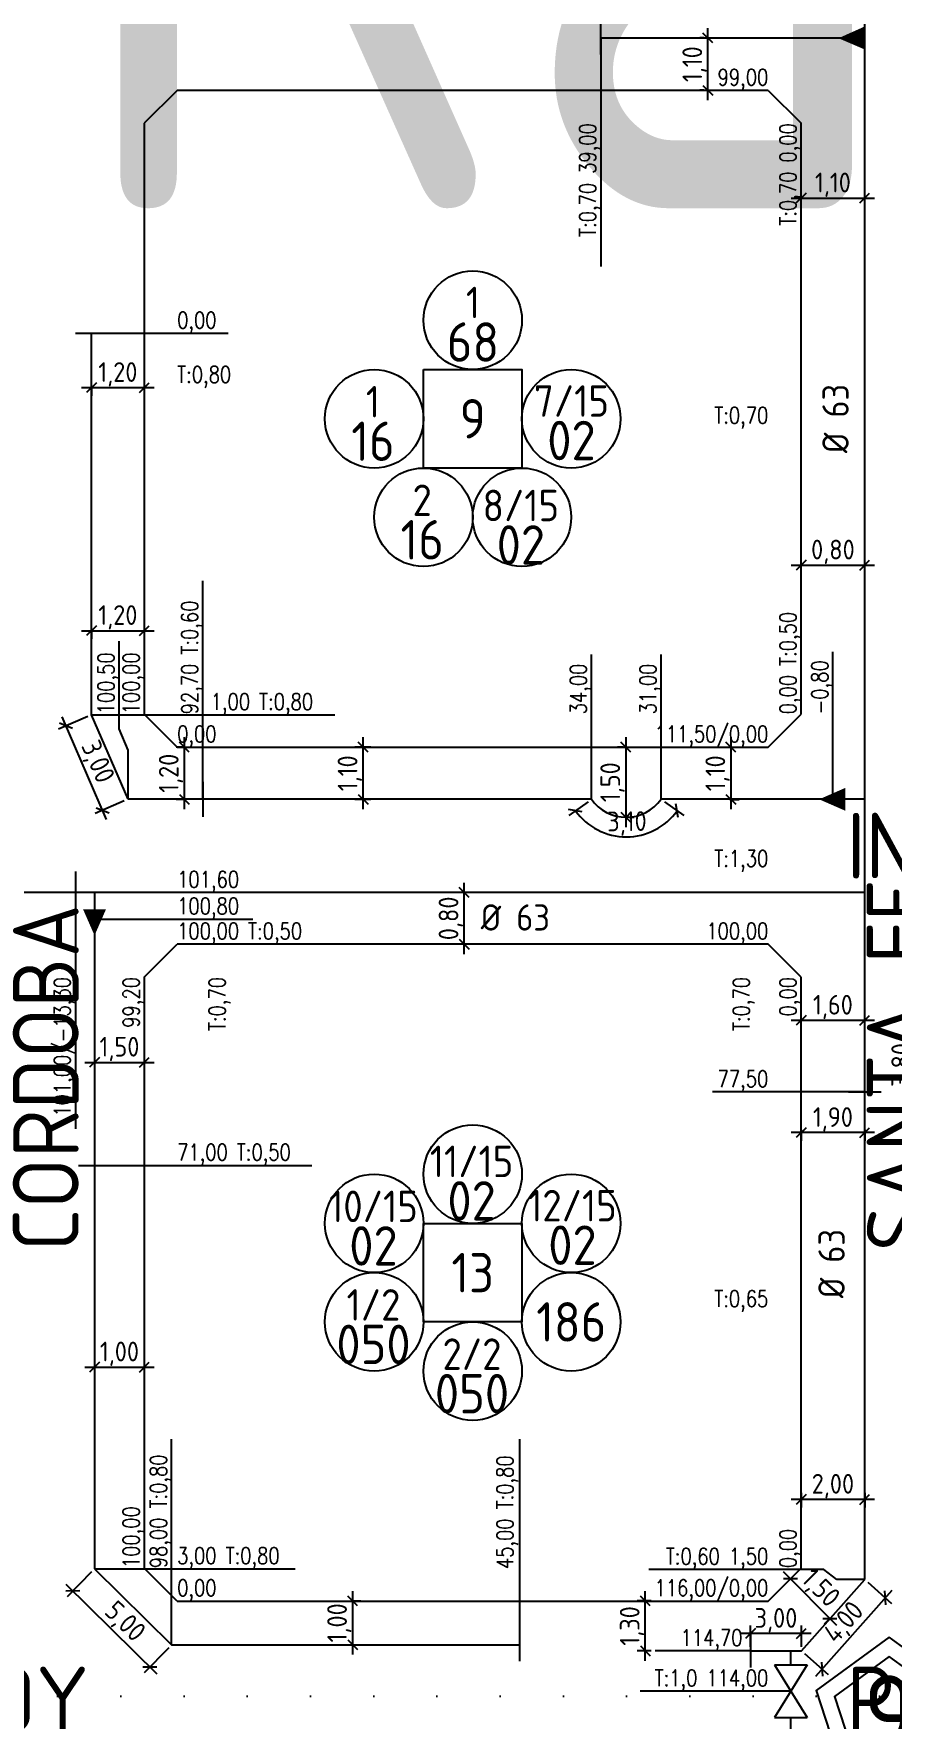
# Model space of a CAD drawing. Extents: x -48 to 13651, y -112 to 3468.
# Drawn here: x 1495.4 to 1626.1, y 2001.1 to 2257.8 of the extents above; entities that cross this region are included whole.
import ezdxf
from ezdxf.enums import TextEntityAlignment as Align

# ---------------------------------------------------------------- set-up
doc = ezdxf.new("R2010")
doc.units = 0
doc.header["$LTSCALE"] = 6
doc.header["$MEASUREMENT"] = 0
doc.linetypes.add('DOT2', pattern=[3.175, 0, -3.175])
doc.layers.get('0').update_dxf_attribs({"linetype": 'CONTINUOUS'})
doc.layers.get('DEFPOINTS').update_dxf_attribs({"linetype": 'CONTINUOUS'})
for name, color, linetype in [('63', 171, 'CONTINUOUS'), ('A50', 40, 'CONTINUOUS'), ('AMPLIACIONES', 2, 'CONTINUOUS'), ('CAS', 7, 'CONTINUOUS'), ('Caño 110mm', 170, 'CONTINUOUS'), ('COTA', 2, 'CONTINUOUS'), ('MANZANAS', 7, 'CONTINUOUS'), ('NUMERO-CROQUIS', 13, 'CONTINUOUS'), ('NUMERO-MANZANA', 4, 'CONTINUOUS'), ('PROGRESIVA', 60, 'CONTINUOUS'), ('RADIO', 4, 'DOT2'), ('REDUCCIONES', 13, 'CONTINUOUS'), ('TXTDIAMETRO', 7, 'CONTINUOUS'), ('VALVULAS', 20, 'CONTINUOUS')]:
    doc.layers.add(name, color=color, linetype=linetype)
doc.layers.add('ATENCION', color=7, linetype='CONTINUOUS', plot=False)
doc.styles.add('ABADIMTCONDE', font='isocp.shx')
doc.styles.add('GEOSLAB703LTBT', font='isocp.shx', dxfattribs={"width": 0.9, "height": 8})
doc.styles.add('ROMANS', font='romans.shx', dxfattribs={"width": 0.8, "height": 2.5})
doc.dimstyles.new('COTA02', dxfattribs={"dimtxt": 3, "dimasz": 1.5, "dimexe": 1.25, "dimexo": 0.625, "dimgap": 0.3, "dimtad": 1, "dimtoh": 1, "dimdsep": 46, "dimlunit": 6, "dimtxsty": 'ABADIMTCONDE', "dimblk1": 'OBLIQUE', "dimblk2": 'OBLIQUE', "dimsah": 1, "dimcen": 2.5, "dimdle": 1.5, "dimclrd": 60, "dimclre": 60, "dimclrt": 256, "dimadec": 0, "dimazin": 0, "dimtfac": 1, "dimtix": 1, "dimtofl": 0, "dimtmove": 0, "dimatfit": 0, "dimldrblk": 'OBLIQUE', "dimfxl": 1, "dimtolj": 1, "dimtzin": 0, "dimarcsym": 0})

# ---------------------------------------------------------------- blocks, each defined once
blk = doc.blocks.new('D63')
at = {"layer": 'TXTDIAMETRO', "color": 7, "ltscale": 0.1, "style": 'ABADIMTCONDE'}
blk.add_text('Ø 63', height=4, dxfattribs=at).set_placement((0, 0), align=Align.MIDDLE)
blk = doc.blocks.new('CUPLARED')
at = {"layer": 'REDUCCIONES'}
blk.add_lwpolyline([(4, 0, 0, 3.5, 0), (0, 0, 3.5, 3.5, 0)], format="xyseb", dxfattribs=at)
blk = doc.blocks.new('_OBLIQUE')
at = {"color": 0, "linetype": 'ByBlock'}
blk.add_line((-0.5, -0.5), (0.5, 0.5), dxfattribs=at)
blk = doc.blocks.new('*D785')
at = {"layer": 'COTA', "color": 60, "lineweight": -2, "transparency": 16777216}
for p, q in [((1623.41, 2090.46), (1610.73, 2090.46)), ((1612.23, 2090.9), (1612.23, 2089.21)), ((1621.91, 2090.9), (1621.91, 2089.21))]:
    blk.add_line(p, q, dxfattribs=at)
at = {"layer": 'DEFPOINTS', "color": 0, "transparency": 16777216}
for p in [(1612.23, 2091.53), (1612.23, 2090.46), (1621.91, 2091.53)]:
    blk.add_point(p, dxfattribs=at)
at = {"layer": 'COTA', "color": 60, "lineweight": -2, "transparency": 16777216, "xscale": 1.5, "yscale": 1.5, "zscale": 1.5, "rotation": 180}
blk.add_blockref('_OBLIQUE', (1612.23, 2090.46), dxfattribs=at)
at = {"layer": 'COTA', "color": 60, "lineweight": -2, "transparency": 16777216, "xscale": 1.5, "yscale": 1.5, "zscale": 1.5}
blk.add_blockref('_OBLIQUE', (1621.91, 2090.46), dxfattribs=at)
at = {"layer": 'COTA', "transparency": 16777216, "insert": (1617.07, 2092.48), "char_height": 3, "attachment_point": 5, "style": 'ABADIMTCONDE'}
blk.add_mtext('\\A1;1,90', dxfattribs=at)
blk = doc.blocks.new('*D786')
at = {"layer": 'COTA', "color": 60, "lineweight": -2, "transparency": 16777216}
for p, q in [((1612.23, 2035.6), (1612.23, 2033.36)), ((1621.91, 2035.6), (1621.91, 2033.36)), ((1623.41, 2034.61), (1610.73, 2034.61))]:
    blk.add_line(p, q, dxfattribs=at)
at = {"layer": 'DEFPOINTS', "color": 0, "transparency": 16777216}
for p in [(1612.23, 2036.23), (1621.91, 2036.23), (1612.23, 2034.61)]:
    blk.add_point(p, dxfattribs=at)
at = {"layer": 'COTA', "color": 60, "lineweight": -2, "transparency": 16777216, "xscale": 1.5, "yscale": 1.5, "zscale": 1.5, "rotation": 180}
blk.add_blockref('_OBLIQUE', (1612.23, 2034.61), dxfattribs=at)
at = {"layer": 'COTA', "color": 60, "lineweight": -2, "transparency": 16777216, "xscale": 1.5, "yscale": 1.5, "zscale": 1.5}
blk.add_blockref('_OBLIQUE', (1621.91, 2034.61), dxfattribs=at)
at = {"layer": 'COTA', "transparency": 16777216, "insert": (1617.07, 2036.64), "char_height": 3, "attachment_point": 5, "style": 'ABADIMTCONDE'}
blk.add_mtext('\\A1;2,00', dxfattribs=at)
blk = doc.blocks.new('*D1056')
at = {"layer": 'COTA', "color": 60, "lineweight": -2, "transparency": 16777216}
for p, q in [((1626.04, 2020.74), (1614.41, 2007.65)), ((1622.38, 2021.99), (1625.97, 2018.79)), ((1612.74, 2011.14), (1616.34, 2007.94))]:
    blk.add_line(p, q, dxfattribs=at)
at = {"layer": 'DEFPOINTS', "color": 0, "transparency": 16777216}
for p in [(1621.91, 2022.4), (1612.27, 2011.55), (1615.4, 2008.77)]:
    blk.add_point(p, dxfattribs=at)
at = {"layer": 'COTA', "color": 60, "lineweight": -2, "transparency": 16777216, "xscale": 1.5, "yscale": 1.5, "zscale": 1.5}
for p, rotation in [((1625.04, 2019.62), 48.38116789119959), ((1615.4, 2008.77), 228.3811678911996)]:
    blk.add_blockref('_OBLIQUE', p, dxfattribs=dict(at, rotation=rotation))
at = {"layer": 'COTA', "transparency": 16777216, "insert": (1618.89, 2015.75), "char_height": 3, "attachment_point": 5, "rotation": 48.3812, "style": 'ABADIMTCONDE'}
blk.add_mtext('\\A1;4,00', dxfattribs=at)
blk = doc.blocks.new('*D1084')
at = {"layer": 'COTA', "color": 60, "lineweight": -2, "transparency": 16777216}
for p, q in [((1617.68, 2015.44), (1609.54, 2023.58)), ((1610.64, 2022.55), (1609.72, 2021.63)), ((1616.65, 2016.54), (1615.73, 2015.62))]:
    blk.add_line(p, q, dxfattribs=at)
at = {"layer": 'DEFPOINTS', "color": 0, "transparency": 16777216}
for p in [(1610.6, 2022.52), (1611.08, 2022.99), (1617.09, 2016.98)]:
    blk.add_point(p, dxfattribs=at)
at = {"layer": 'COTA', "color": 60, "lineweight": -2, "transparency": 16777216, "xscale": 1.5, "yscale": 1.5, "zscale": 1.5}
for p, rotation in [((1610.6, 2022.52), 135), ((1616.62, 2016.5), 315)]:
    blk.add_blockref('_OBLIQUE', p, dxfattribs=dict(at, rotation=rotation))
at = {"layer": 'COTA', "transparency": 16777216, "insert": (1615.04, 2020.94), "char_height": 3, "attachment_point": 5, "rotation": 315, "style": 'ABADIMTCONDE'}
blk.add_mtext('\\A1;1,50', dxfattribs=at)
blk = doc.blocks.new('*D1174')
at = {"layer": 'COTA', "color": 60, "lineweight": -2, "transparency": 16777216}
for p, q in [((1604.53, 2012.18), (1604.53, 2015.44)), ((1612.27, 2012.18), (1612.27, 2015.44)), ((1613.77, 2014.19), (1603.03, 2014.19))]:
    blk.add_line(p, q, dxfattribs=at)
at = {"layer": 'DEFPOINTS', "color": 0, "transparency": 16777216}
for p in [(1604.53, 2014.19), (1604.53, 2011.55), (1612.27, 2011.55)]:
    blk.add_point(p, dxfattribs=at)
at = {"layer": 'COTA', "color": 60, "lineweight": -2, "transparency": 16777216, "xscale": 1.5, "yscale": 1.5, "zscale": 1.5, "rotation": 180}
blk.add_blockref('_OBLIQUE', (1604.53, 2014.19), dxfattribs=at)
at = {"layer": 'COTA', "color": 60, "lineweight": -2, "transparency": 16777216, "xscale": 1.5, "yscale": 1.5, "zscale": 1.5}
blk.add_blockref('_OBLIQUE', (1612.27, 2014.19), dxfattribs=at)
at = {"layer": 'COTA', "transparency": 16777216, "insert": (1608.4, 2016.22), "char_height": 3, "attachment_point": 5, "style": 'ABADIMTCONDE'}
blk.add_mtext('\\A1;3,00', dxfattribs=at)
blk = doc.blocks.new('*D1175')
at = {"layer": 'COTA', "color": 60, "lineweight": -2, "transparency": 16777216}
for p, q in [((1588.51, 2010.05), (1588.51, 2020.65)), ((1589.4, 2019.15), (1587.26, 2019.15)), ((1589.4, 2011.55), (1587.26, 2011.55))]:
    blk.add_line(p, q, dxfattribs=at)
at = {"layer": 'DEFPOINTS', "color": 0, "transparency": 16777216}
for p in [(1588.51, 2019.15), (1590.02, 2019.15), (1590.02, 2011.55)]:
    blk.add_point(p, dxfattribs=at)
at = {"layer": 'COTA', "color": 60, "lineweight": -2, "transparency": 16777216, "xscale": 1.5, "yscale": 1.5, "zscale": 1.5}
for p, rotation in [((1588.51, 2019.15), 90), ((1588.51, 2011.55), 270)]:
    blk.add_blockref('_OBLIQUE', p, dxfattribs=dict(at, rotation=rotation))
at = {"layer": 'COTA', "transparency": 16777216, "insert": (1586.48, 2015.35), "char_height": 3, "attachment_point": 5, "rotation": 90, "style": 'ABADIMTCONDE'}
blk.add_mtext('\\A1;1,30', dxfattribs=at)
blk = doc.blocks.new('*D1198')
at = {"layer": 'COTA', "color": 60, "lineweight": -2, "transparency": 16777216}
for p, q in [((1610.73, 2176.85), (1623.41, 2176.85)), ((1612.23, 2175.48), (1612.23, 2178.1)), ((1621.91, 2175.48), (1621.91, 2178.1))]:
    blk.add_line(p, q, dxfattribs=at)
at = {"layer": 'DEFPOINTS', "color": 0, "transparency": 16777216}
for p in [(1621.91, 2176.85), (1612.23, 2174.86), (1621.91, 2174.86)]:
    blk.add_point(p, dxfattribs=at)
at = {"layer": 'COTA', "color": 60, "lineweight": -2, "transparency": 16777216, "xscale": 1.5, "yscale": 1.5, "zscale": 1.5, "rotation": 180}
blk.add_blockref('_OBLIQUE', (1612.23, 2176.85), dxfattribs=at)
at = {"layer": 'COTA', "color": 60, "lineweight": -2, "transparency": 16777216, "xscale": 1.5, "yscale": 1.5, "zscale": 1.5}
blk.add_blockref('_OBLIQUE', (1621.91, 2176.85), dxfattribs=at)
at = {"layer": 'COTA', "transparency": 16777216, "insert": (1617.07, 2178.88), "char_height": 3, "attachment_point": 5, "style": 'ABADIMTCONDE'}
blk.add_mtext('\\A1;0,80', dxfattribs=at)
blk = doc.blocks.new('*D1199')
at = {"layer": 'COTA', "color": 60, "lineweight": -2, "transparency": 16777216}
for p, q in [((1610.73, 2232.75), (1623.41, 2232.75)), ((1612.23, 2230.65), (1612.23, 2234)), ((1621.91, 2230.65), (1621.91, 2234))]:
    blk.add_line(p, q, dxfattribs=at)
at = {"layer": 'DEFPOINTS', "color": 0, "transparency": 16777216}
for p in [(1621.91, 2232.75), (1612.23, 2230.02), (1621.91, 2230.02)]:
    blk.add_point(p, dxfattribs=at)
at = {"layer": 'COTA', "color": 60, "lineweight": -2, "transparency": 16777216, "xscale": 1.5, "yscale": 1.5, "zscale": 1.5, "rotation": 180}
blk.add_blockref('_OBLIQUE', (1612.23, 2232.75), dxfattribs=at)
at = {"layer": 'COTA', "color": 60, "lineweight": -2, "transparency": 16777216, "xscale": 1.5, "yscale": 1.5, "zscale": 1.5}
blk.add_blockref('_OBLIQUE', (1621.91, 2232.75), dxfattribs=at)
at = {"layer": 'COTA', "transparency": 16777216, "insert": (1617.07, 2234.77), "char_height": 3, "attachment_point": 5, "style": 'ABADIMTCONDE'}
blk.add_mtext('\\A1;1,10', dxfattribs=at)
blk = doc.blocks.new('*D1200')
at = {"layer": 'COTA', "color": 60, "lineweight": -2, "transparency": 16777216}
for p, q in [((1579.79, 2140.84), (1576.85, 2138.74)), ((1591.43, 2140.84), (1594.37, 2138.74))]:
    blk.add_line(p, q, dxfattribs=at)
blk.add_arc((1585.61, 2145), 9.52, 215.5787, 324.4213, dxfattribs=at)
at = {"layer": 'DEFPOINTS', "color": 0, "transparency": 16777216}
for p in [(1585.61, 2145), (1580.3, 2141.2), (1590.92, 2141.2), (1582.65, 2135.96)]:
    blk.add_point(p, dxfattribs=at)
at = {"layer": 'COTA', "color": 60, "lineweight": -2, "transparency": 16777216, "xscale": 1.5, "yscale": 1.5, "zscale": 1.5}
for p, rotation in [((1577.87, 2139.47), 125.5787333846474), ((1593.35, 2139.47), 54.42126661535364)]:
    blk.add_blockref('_OBLIQUE', p, dxfattribs=dict(at, rotation=rotation))
at = {"layer": 'COTA', "transparency": 16777216, "insert": (1585.72, 2137.51), "char_height": 3, "attachment_point": 5, "rotation": 0.8033, "style": 'ABADIMTCONDE'}
blk.add_mtext('\\A1;3,10', dxfattribs=at)
blk = doc.blocks.new('*D1201')
at = {"layer": 'COTA', "color": 60, "lineweight": -2, "transparency": 16777216}
for p, q in [((1585.54, 2150.65), (1585.54, 2136.98)), ((1585.12, 2149.15), (1584.29, 2149.15)), ((1586.03, 2138.48), (1586.79, 2138.48))]:
    blk.add_line(p, q, dxfattribs=at)
at = {"layer": 'DEFPOINTS', "color": 0, "transparency": 16777216}
for p in [(1585.74, 2149.15), (1585.4, 2138.48), (1585.54, 2138.48)]:
    blk.add_point(p, dxfattribs=at)
at = {"layer": 'COTA', "color": 60, "lineweight": -2, "transparency": 16777216, "xscale": 1.5, "yscale": 1.5, "zscale": 1.5}
for p, rotation in [((1585.54, 2149.15), 90), ((1585.54, 2138.48), 270)]:
    blk.add_blockref('_OBLIQUE', p, dxfattribs=dict(at, rotation=rotation))
at = {"layer": 'COTA', "transparency": 16777216, "insert": (1583.52, 2143.81), "char_height": 3, "attachment_point": 5, "rotation": 90, "style": 'ABADIMTCONDE'}
blk.add_mtext('\\A1;1,50', dxfattribs=at)
blk = doc.blocks.new('*D1202')
at = {"layer": 'COTA', "color": 60, "lineweight": -2, "transparency": 16777216}
for p, q in [((1545.55, 2139.7), (1545.55, 2150.65)), ((1546.73, 2149.15), (1544.3, 2149.15)), ((1546.73, 2141.2), (1544.3, 2141.2))]:
    blk.add_line(p, q, dxfattribs=at)
at = {"layer": 'DEFPOINTS', "color": 0, "transparency": 16777216}
for p in [(1545.55, 2149.15), (1547.35, 2149.15), (1547.35, 2141.2)]:
    blk.add_point(p, dxfattribs=at)
at = {"layer": 'COTA', "color": 60, "lineweight": -2, "transparency": 16777216, "xscale": 1.5, "yscale": 1.5, "zscale": 1.5}
for p, rotation in [((1545.55, 2149.15), 90), ((1545.55, 2141.2), 270)]:
    blk.add_blockref('_OBLIQUE', p, dxfattribs=dict(at, rotation=rotation))
at = {"layer": 'COTA', "transparency": 16777216, "insert": (1543.53, 2145.17), "char_height": 3, "attachment_point": 5, "rotation": 90, "style": 'ABADIMTCONDE'}
blk.add_mtext('\\A1;1,10', dxfattribs=at)
blk = doc.blocks.new('*D1203')
at = {"layer": 'COTA', "color": 60, "lineweight": -2, "transparency": 16777216}
for p, q in [((1601.54, 2150.65), (1601.54, 2139.7)), ((1601.37, 2149.15), (1602.79, 2149.15)), ((1601.37, 2141.2), (1602.79, 2141.2))]:
    blk.add_line(p, q, dxfattribs=at)
at = {"layer": 'DEFPOINTS', "color": 0, "transparency": 16777216}
for p in [(1600.74, 2149.15), (1600.74, 2141.2), (1601.54, 2141.2)]:
    blk.add_point(p, dxfattribs=at)
at = {"layer": 'COTA', "color": 60, "lineweight": -2, "transparency": 16777216, "xscale": 1.5, "yscale": 1.5, "zscale": 1.5}
for p, rotation in [((1601.54, 2149.15), 90), ((1601.54, 2141.2), 270)]:
    blk.add_blockref('_OBLIQUE', p, dxfattribs=dict(at, rotation=rotation))
at = {"layer": 'COTA', "transparency": 16777216, "insert": (1599.52, 2145.17), "char_height": 3, "attachment_point": 5, "rotation": 90, "style": 'ABADIMTCONDE'}
blk.add_mtext('\\A1;1,10', dxfattribs=at)
blk = doc.blocks.new('*D1205')
at = {"layer": 'COTA', "color": 60, "lineweight": -2, "transparency": 16777216}
for p, q in [((1503.16, 2101.16), (1513.73, 2101.16)), ((1504.66, 2101.14), (1504.66, 2099.91)), ((1512.23, 2101.14), (1512.23, 2099.91))]:
    blk.add_line(p, q, dxfattribs=at)
at = {"layer": 'DEFPOINTS', "color": 0, "transparency": 16777216}
for p in [(1504.66, 2101.76), (1512.23, 2101.76), (1512.23, 2101.16)]:
    blk.add_point(p, dxfattribs=at)
at = {"layer": 'COTA', "color": 60, "lineweight": -2, "transparency": 16777216, "xscale": 1.5, "yscale": 1.5, "zscale": 1.5, "rotation": 180}
blk.add_blockref('_OBLIQUE', (1504.66, 2101.16), dxfattribs=at)
at = {"layer": 'COTA', "color": 60, "lineweight": -2, "transparency": 16777216, "xscale": 1.5, "yscale": 1.5, "zscale": 1.5}
blk.add_blockref('_OBLIQUE', (1512.23, 2101.16), dxfattribs=at)
at = {"layer": 'COTA', "transparency": 16777216, "insert": (1508.45, 2103.19), "char_height": 3, "attachment_point": 5, "style": 'ABADIMTCONDE'}
blk.add_mtext('\\A1;1,50', dxfattribs=at)
blk = doc.blocks.new('*D1206')
at = {"layer": 'COTA', "color": 60, "lineweight": -2, "transparency": 16777216}
for p, q in [((1560.93, 2117.65), (1560.93, 2128.51)), ((1562.9, 2127.01), (1559.68, 2127.01)), ((1562.9, 2119.15), (1559.68, 2119.15))]:
    blk.add_line(p, q, dxfattribs=at)
at = {"layer": 'DEFPOINTS', "color": 0, "transparency": 16777216}
for p in [(1560.93, 2127.01), (1563.53, 2127.01), (1563.53, 2119.15)]:
    blk.add_point(p, dxfattribs=at)
at = {"layer": 'COTA', "color": 60, "lineweight": -2, "transparency": 16777216, "xscale": 1.5, "yscale": 1.5, "zscale": 1.5}
for p, rotation in [((1560.93, 2127.01), 90), ((1560.93, 2119.15), 270)]:
    blk.add_blockref('_OBLIQUE', p, dxfattribs=dict(at, rotation=rotation))
at = {"layer": 'COTA', "transparency": 16777216, "insert": (1558.9, 2123.08), "char_height": 3, "attachment_point": 5, "rotation": 90, "style": 'ABADIMTCONDE'}
blk.add_mtext('\\A1;0,80', dxfattribs=at)
blk = doc.blocks.new('*D1207')
at = {"layer": 'COTA', "color": 60, "lineweight": -2, "transparency": 16777216}
for p, q in [((1610.73, 2107.56), (1623.41, 2107.56)), ((1612.23, 2107.58), (1612.23, 2108.81)), ((1621.91, 2107.58), (1621.91, 2108.81))]:
    blk.add_line(p, q, dxfattribs=at)
at = {"layer": 'DEFPOINTS', "color": 0, "transparency": 16777216}
for p in [(1621.91, 2107.56), (1612.23, 2106.96), (1621.91, 2106.96)]:
    blk.add_point(p, dxfattribs=at)
at = {"layer": 'COTA', "color": 60, "lineweight": -2, "transparency": 16777216, "xscale": 1.5, "yscale": 1.5, "zscale": 1.5, "rotation": 180}
blk.add_blockref('_OBLIQUE', (1612.23, 2107.56), dxfattribs=at)
at = {"layer": 'COTA', "color": 60, "lineweight": -2, "transparency": 16777216, "xscale": 1.5, "yscale": 1.5, "zscale": 1.5}
blk.add_blockref('_OBLIQUE', (1621.91, 2107.56), dxfattribs=at)
at = {"layer": 'COTA', "transparency": 16777216, "insert": (1617.07, 2109.58), "char_height": 3, "attachment_point": 5, "style": 'ABADIMTCONDE'}
blk.add_mtext('\\A1;1,60', dxfattribs=at)
blk = doc.blocks.new('*D1208')
at = {"layer": 'COTA', "color": 60, "lineweight": -2, "transparency": 16777216}
for p, q in [((1633.45, 2104.9), (1631.88, 2107.11)), ((1633.45, 2096.59), (1631.88, 2094.38))]:
    blk.add_line(p, q, dxfattribs=at)
blk.add_arc((1636.42, 2100.75), 6.57, 125.4966, 234.5034, dxfattribs=at)
at = {"layer": 'DEFPOINTS', "color": 0, "transparency": 16777216}
for p in [(1633.82, 2104.39), (1636.42, 2100.75), (1630.18, 2098.7), (1633.82, 2097.1)]:
    blk.add_point(p, dxfattribs=at)
at = {"layer": 'COTA', "color": 60, "lineweight": -2, "transparency": 16777216, "xscale": 1.5, "yscale": 1.5, "zscale": 1.5}
for p, rotation in [((1632.6, 2106.09), 35.49659720488074), ((1632.6, 2095.4), 324.5034027951127)]:
    blk.add_blockref('_OBLIQUE', p, dxfattribs=dict(at, rotation=rotation))
at = {"layer": 'COTA', "transparency": 16777216, "insert": (1627.82, 2100.75), "char_height": 3, "attachment_point": 5, "rotation": 89.9892, "style": 'ABADIMTCONDE'}
blk.add_mtext('\\A1;3,80', dxfattribs=at)
blk = doc.blocks.new('*D1358')
at = {"layer": 'DEFPOINTS', "color": 0, "transparency": 16777216}
for p in [(1504.19, 2204.64), (1512.23, 2204.64), (1512.23, 2203.88)]:
    blk.add_point(p, dxfattribs=at)
at = {"layer": 'PROGRESIVA', "color": 60, "lineweight": -2, "transparency": 16777216}
for p, q in [((1502.69, 2203.88), (1513.73, 2203.88)), ((1504.19, 2204.02), (1504.19, 2202.63)), ((1512.23, 2204.02), (1512.23, 2202.63))]:
    blk.add_line(p, q, dxfattribs=at)
at = {"layer": 'PROGRESIVA', "color": 60, "lineweight": -2, "transparency": 16777216, "xscale": 1.5, "yscale": 1.5, "zscale": 1.5, "rotation": 180}
blk.add_blockref('_OBLIQUE', (1504.19, 2203.88), dxfattribs=at)
at = {"layer": 'PROGRESIVA', "color": 60, "lineweight": -2, "transparency": 16777216, "xscale": 1.5, "yscale": 1.5, "zscale": 1.5}
blk.add_blockref('_OBLIQUE', (1512.23, 2203.88), dxfattribs=at)
at = {"layer": 'PROGRESIVA', "transparency": 16777216, "insert": (1508.21, 2205.91), "char_height": 3, "attachment_point": 5, "style": 'ABADIMTCONDE'}
blk.add_mtext('\\A1;1,20', dxfattribs=at)
blk = doc.blocks.new('*D1359')
at = {"layer": 'DEFPOINTS', "color": 0, "transparency": 16777216}
for p in [(1504.19, 2167.65), (1512.23, 2167.65), (1512.23, 2166.88)]:
    blk.add_point(p, dxfattribs=at)
at = {"layer": 'PROGRESIVA', "color": 60, "lineweight": -2, "transparency": 16777216}
for p, q in [((1502.69, 2166.88), (1513.73, 2166.88)), ((1504.19, 2167.02), (1504.19, 2165.63)), ((1512.23, 2167.02), (1512.23, 2165.63))]:
    blk.add_line(p, q, dxfattribs=at)
at = {"layer": 'PROGRESIVA', "color": 60, "lineweight": -2, "transparency": 16777216, "xscale": 1.5, "yscale": 1.5, "zscale": 1.5, "rotation": 180}
blk.add_blockref('_OBLIQUE', (1504.19, 2166.88), dxfattribs=at)
at = {"layer": 'PROGRESIVA', "color": 60, "lineweight": -2, "transparency": 16777216, "xscale": 1.5, "yscale": 1.5, "zscale": 1.5}
blk.add_blockref('_OBLIQUE', (1512.23, 2166.88), dxfattribs=at)
at = {"layer": 'PROGRESIVA', "transparency": 16777216, "insert": (1508.21, 2168.91), "char_height": 3, "attachment_point": 5, "style": 'ABADIMTCONDE'}
blk.add_mtext('\\A1;1,20', dxfattribs=at)
blk = doc.blocks.new('*D1360')
at = {"layer": 'DEFPOINTS', "color": 0, "transparency": 16777216}
for p in [(1504.19, 2154.07), (1500.31, 2152.4), (1509.76, 2141.2)]:
    blk.add_point(p, dxfattribs=at)
at = {"layer": 'PROGRESIVA', "color": 60, "lineweight": -2, "transparency": 16777216}
for p, q in [((1503.62, 2153.83), (1499.17, 2151.9)), ((1506.48, 2138.15), (1499.72, 2153.77)), ((1509.18, 2140.96), (1504.73, 2139.03))]:
    blk.add_line(p, q, dxfattribs=at)
at = {"layer": 'PROGRESIVA', "color": 60, "lineweight": -2, "transparency": 16777216, "xscale": 1.5, "yscale": 1.5, "zscale": 1.5}
for p, rotation in [((1500.31, 2152.4), 113.3970726588975), ((1505.88, 2139.53), 293.3970726588975)]:
    blk.add_blockref('_OBLIQUE', p, dxfattribs=dict(at, rotation=rotation))
at = {"layer": 'PROGRESIVA', "transparency": 16777216, "insert": (1504.92, 2146.84), "char_height": 3, "attachment_point": 5, "rotation": 293.3971, "style": 'ABADIMTCONDE'}
blk.add_mtext('\\A1;3,00', dxfattribs=at)
blk = doc.blocks.new('*D1361')
at = {"layer": 'DEFPOINTS', "color": 0, "transparency": 16777216}
for p in [(1518.33, 2149.15), (1518.9, 2149.15), (1518.9, 2141.2)]:
    blk.add_point(p, dxfattribs=at)
at = {"layer": 'PROGRESIVA', "color": 60, "lineweight": -2, "transparency": 16777216}
for p, q in [((1518.33, 2139.7), (1518.33, 2150.65)), ((1518.28, 2149.15), (1517.08, 2149.15)), ((1518.28, 2141.2), (1517.08, 2141.2))]:
    blk.add_line(p, q, dxfattribs=at)
at = {"layer": 'PROGRESIVA', "color": 60, "lineweight": -2, "transparency": 16777216, "xscale": 1.5, "yscale": 1.5, "zscale": 1.5}
for p, rotation in [((1518.33, 2149.15), 90), ((1518.33, 2141.2), 270)]:
    blk.add_blockref('_OBLIQUE', p, dxfattribs=dict(at, rotation=rotation))
at = {"layer": 'PROGRESIVA', "transparency": 16777216, "insert": (1516.3, 2145.17), "char_height": 3, "attachment_point": 5, "rotation": 90, "style": 'ABADIMTCONDE'}
blk.add_mtext('\\A1;1,20', dxfattribs=at)
blk = doc.blocks.new('*D1498')
at = {"layer": 'DEFPOINTS', "color": 0, "transparency": 16777216}
for p in [(1504.66, 2024.04), (1516.4, 2012.49), (1513.08, 2009.12)]:
    blk.add_point(p, dxfattribs=at)
at = {"layer": 'PROGRESIVA', "color": 60, "lineweight": -2, "transparency": 16777216}
for p, q in [((1504.22, 2023.59), (1500.47, 2019.78)), ((1500.27, 2021.72), (1514.15, 2008.07)), ((1515.96, 2012.04), (1512.2, 2008.23))]:
    blk.add_line(p, q, dxfattribs=at)
at = {"layer": 'PROGRESIVA', "color": 60, "lineweight": -2, "transparency": 16777216, "xscale": 1.5, "yscale": 1.5, "zscale": 1.5}
for p, rotation in [((1501.34, 2020.67), 135.457069366369), ((1513.08, 2009.12), 315.457069366369)]:
    blk.add_blockref('_OBLIQUE', p, dxfattribs=dict(at, rotation=rotation))
at = {"layer": 'PROGRESIVA', "transparency": 16777216, "insert": (1509.14, 2015.85), "char_height": 3, "attachment_point": 5, "rotation": 315.4571, "style": 'ABADIMTCONDE'}
blk.add_mtext('\\A1;5,00', dxfattribs=at)
blk = doc.blocks.new('*D1499')
at = {"layer": 'DEFPOINTS', "color": 0, "transparency": 16777216}
for p in [(1543.52, 2019.15), (1543.96, 2019.15), (1543.52, 2012.49)]:
    blk.add_point(p, dxfattribs=at)
at = {"layer": 'PROGRESIVA', "color": 60, "lineweight": -2, "transparency": 16777216}
for p, q in [((1543.96, 2010.99), (1543.96, 2020.65)), ((1544.14, 2019.15), (1545.21, 2019.15)), ((1544.14, 2012.49), (1545.21, 2012.49))]:
    blk.add_line(p, q, dxfattribs=at)
at = {"layer": 'PROGRESIVA', "color": 60, "lineweight": -2, "transparency": 16777216, "xscale": 1.5, "yscale": 1.5, "zscale": 1.5}
for p, rotation in [((1543.96, 2019.15), 90), ((1543.96, 2012.49), 270)]:
    blk.add_blockref('_OBLIQUE', p, dxfattribs=dict(at, rotation=rotation))
at = {"layer": 'PROGRESIVA', "transparency": 16777216, "insert": (1541.93, 2015.82), "char_height": 3, "attachment_point": 5, "rotation": 90, "style": 'ABADIMTCONDE'}
blk.add_mtext('\\A1;1,00', dxfattribs=at)
blk = doc.blocks.new('*D1500')
at = {"layer": 'DEFPOINTS', "color": 0, "transparency": 16777216}
for p in [(1504.66, 2055.92), (1512.23, 2055.92), (1512.23, 2054.75)]:
    blk.add_point(p, dxfattribs=at)
at = {"layer": 'PROGRESIVA', "color": 60, "lineweight": -2, "transparency": 16777216}
for p, q in [((1503.16, 2054.75), (1513.73, 2054.75)), ((1504.66, 2055.29), (1504.66, 2053.5)), ((1512.23, 2055.29), (1512.23, 2053.5))]:
    blk.add_line(p, q, dxfattribs=at)
at = {"layer": 'PROGRESIVA', "color": 60, "lineweight": -2, "transparency": 16777216, "xscale": 1.5, "yscale": 1.5, "zscale": 1.5, "rotation": 180}
blk.add_blockref('_OBLIQUE', (1504.66, 2054.75), dxfattribs=at)
at = {"layer": 'PROGRESIVA', "color": 60, "lineweight": -2, "transparency": 16777216, "xscale": 1.5, "yscale": 1.5, "zscale": 1.5}
blk.add_blockref('_OBLIQUE', (1512.23, 2054.75), dxfattribs=at)
at = {"layer": 'PROGRESIVA', "transparency": 16777216, "insert": (1508.45, 2056.78), "char_height": 3, "attachment_point": 5, "style": 'ABADIMTCONDE'}
blk.add_mtext('\\A1;1,00', dxfattribs=at)
blk = doc.blocks.new('*D1564')
at = {"layer": 'DEFPOINTS', "color": 0, "transparency": 16777216}
for p in [(1598.04, 2257.12), (1598.04, 2257.12), (1598.04, 2249.15)]:
    blk.add_point(p, dxfattribs=at)
at = {"layer": 'PROGRESIVA', "color": 60, "lineweight": -2, "transparency": 16777216}
for p, q in [((1598.04, 2247.65), (1598.04, 2258.62)), ((1597.41, 2257.12), (1596.79, 2257.12)), ((1597.41, 2249.15), (1596.79, 2249.15))]:
    blk.add_line(p, q, dxfattribs=at)
at = {"layer": 'PROGRESIVA', "color": 60, "lineweight": -2, "transparency": 16777216, "xscale": 1.5, "yscale": 1.5, "zscale": 1.5}
for p, rotation in [((1598.04, 2257.12), 90), ((1598.04, 2249.15), 270)]:
    blk.add_blockref('_OBLIQUE', p, dxfattribs=dict(at, rotation=rotation))
at = {"layer": 'PROGRESIVA', "transparency": 16777216, "insert": (1596.01, 2253.13), "char_height": 3, "attachment_point": 5, "rotation": 90, "style": 'ABADIMTCONDE'}
blk.add_mtext('\\A1;1,10', dxfattribs=at)

msp = doc.modelspace()

# ---------------------------------------------------------------- linework, layer by layer
at = {"layer": '63', "ltscale": 0.1}
for p, q in [((1621.91, 2022.401), (1621.91, 2096.645)), ((1612.273, 2011.554), (1621.91, 2022.401)), ((1604.535, 2011.554), (1612.273, 2011.554)), ((1610.683, 2009.434), (1610.683, 2011.554)), ((1610.683, 1989.18), (1610.683, 2001.428))]:
    msp.add_line(p, q, dxfattribs=at)
at = {"layer": 'A50'}
msp.add_line((1621.831, 2257.116), (1581.731, 2257.116), dxfattribs=at)
at = {"layer": 'A50', "ltscale": 0.1}
for p, q in [((1504.189, 2154.073), (1504.189, 2212.159)), ((1509.757, 2141.204), (1504.189, 2154.073)), ((1521.152, 2141.204), (1509.757, 2141.204)), ((1580.302, 2141.204), (1521.152, 2141.204)), ((1617.082, 2141.204), (1590.919, 2141.204)), ((1504.657, 2122.957), (1504.657, 2085.477)), ((1504.657, 2085.477), (1504.657, 2024.04)), ((1504.657, 2024.04), (1516.396, 2012.488)), ((1516.396, 2012.488), (1569.396, 2012.488))]:
    msp.add_line(p, q, dxfattribs=at)
msp.add_arc((1585.61, 2145.002), 6.527, 215.57873, 324.42127, dxfattribs=at)
at = {"layer": 'CAS', "ltscale": 0.1}
for p, q in [((1581.731, 2254.616), (1581.731, 2259.616)), ((1501.768, 2212.159), (1506.61, 2212.159)), ((1521.152, 2143.855), (1521.152, 2138.554)), ((1501.775, 2130.228), (1501.775, 2123.792)), ((1619.428, 2096.645), (1624.392, 2096.645)), ((1502.193, 2085.477), (1507.122, 2085.477)), ((1569.396, 2009.988), (1569.396, 2014.988)), ((1604.535, 2014.11), (1604.535, 2008.998))]:
    msp.add_line(p, q, dxfattribs=at)
at = {"layer": 'Caño 110mm', "ltscale": 0.1}
for p, q in [((1621.91, 2148.984), (1621.91, 2270.677)), ((1621.91, 2096.645), (1621.91, 2148.984)), ((1622.011, 2141.204), (1617.082, 2141.204)), ((1501.775, 2127.01), (1374.031, 2127.01)), ((1621.91, 2127.01), (1501.775, 2127.01)), ((1504.657, 2127.122), (1504.657, 2122.957))]:
    msp.add_line(p, q, dxfattribs=at)
at = {"layer": 'MANZANAS'}
for p, q in [((1517.234, 2249.145), (1512.234, 2244.145)), ((1607.234, 2249.145), (1517.234, 2249.145)), ((1607.234, 2249.145), (1612.234, 2244.145)), ((1512.234, 2244.145), (1512.234, 2154.145)), ((1612.234, 2154.145), (1612.234, 2244.145)), ((1517.234, 2149.145), (1512.234, 2154.145)), ((1607.234, 2149.145), (1612.234, 2154.145)), ((1517.234, 2149.145), (1607.234, 2149.145)), ((1512.234, 2114.145), (1517.234, 2119.145)), ((1607.234, 2119.145), (1517.234, 2119.145)), ((1612.234, 2114.145), (1607.234, 2119.145)), ((1512.234, 2114.145), (1512.234, 2024.145)), ((1612.234, 2024.145), (1612.234, 2114.145)), ((1517.234, 2019.145), (1512.234, 2024.145)), ((1607.234, 2019.145), (1612.234, 2024.145)), ((1517.234, 2019.145), (1607.234, 2019.145))]:
    msp.add_line(p, q, dxfattribs=at)
at = {"layer": 'NUMERO-CROQUIS'}
for centre in [(1562.234, 2214.145), (1547.234, 2199.145), (1577.234, 2199.145), (1554.734, 2184.145), (1569.734, 2184.145), (1562.234, 2084.145), (1547.234, 2076.645), (1577.234, 2076.645), (1547.234, 2061.645), (1577.234, 2061.645), (1562.234, 2054.145)]:
    msp.add_circle(centre, 7.5, dxfattribs=at)
at = {"layer": 'NUMERO-MANZANA'}
for points in [[(1554.734, 2206.645), (1569.734, 2206.645), (1569.734, 2191.645), (1554.734, 2191.645)], [(1554.734, 2076.645), (1569.734, 2076.645), (1569.734, 2061.645), (1554.734, 2061.645)]]:
    msp.add_lwpolyline(points, close=True, dxfattribs=at)
at = {"layer": 'PROGRESIVA'}
for p, q in [((1581.731, 2257.116), (1581.731, 2222.306)), ((1504.189, 2212.159), (1525.008, 2212.159)), ((1521.152, 2141.204), (1521.152, 2174.456)), ((1508.407, 2151.952), (1508.407, 2165.301)), ((1617.082, 2141.204), (1617.082, 2163.664)), ((1580.302, 2141.204), (1580.302, 2163.265)), ((1590.919, 2141.204), (1590.919, 2163.265)), ((1504.189, 2154.073), (1541.228, 2154.073)), ((1509.757, 2148.71), (1508.407, 2151.952)), ((1509.757, 2141.204), (1509.757, 2148.71)), ((1501.775, 2127.01), (1501.775, 2091.019)), ((1504.657, 2122.957), (1528.732, 2122.957)), ((1621.91, 2096.645), (1598.762, 2096.645)), ((1504.657, 2085.477), (1537.73, 2085.477)), ((1516.396, 2012.488), (1516.396, 2043.785)), ((1569.396, 2012.488), (1569.396, 2043.785)), ((1504.657, 2024.04), (1535.223, 2024.04)), ((1615.69, 2023.958), (1589.044, 2023.958)), ((1617.668, 2022.401), (1615.69, 2023.958)), ((1621.91, 2022.401), (1617.668, 2022.401)), ((1604.535, 2011.554), (1590.024, 2011.554)), ((1610.683, 2005.431), (1587.706, 2005.431))]:
    msp.add_line(p, q, dxfattribs=at)
at = {"layer": 'RADIO', "color": 4, "ltscale": 0.5}
msp.add_line((1094.784, 2004.644), (2144.494, 2004.644), dxfattribs=at)
at = {"layer": 'VALVULAS'}
for p, q in [((1608.201, 2009.434), (1613.166, 2009.434)), ((1608.201, 2009.434), (1613.166, 2001.428)), ((1613.166, 2009.434), (1608.201, 2001.428)), ((1608.201, 2001.428), (1613.166, 2001.428))]:
    msp.add_line(p, q, dxfattribs=at)
for points in [[(1625.655, 2013.634), (1614.502, 2005.531), (1618.762, 1992.419), (1632.548, 1992.419), (1636.808, 2005.531)], [(1625.655, 2010.702), (1617.29, 2004.625), (1620.485, 1994.791), (1630.825, 1994.791), (1634.02, 2004.625)]]:
    msp.add_lwpolyline(points, close=True, dxfattribs=at)

# ---------------------------------------------------------------- block references
at = {"layer": 'AMPLIACIONES', "ltscale": 0.1}
for name, p, rotation in [('CUPLARED', (1621.91, 2257.116), 180.4511388312869), ('CUPLARED', (1618.977, 2141.204), 180), ('CUPLARED', (1504.657, 2124.472), 270), ('D63', (1616.86, 2070.519), 90)]:
    msp.add_blockref(name, p, dxfattribs=dict(at, rotation=rotation))
msp.add_blockref('D63', (1568.724, 2123.224), dxfattribs=at)
at = {"layer": 'TXTDIAMETRO', "ltscale": 0.1, "rotation": 90}
msp.add_blockref('D63', (1617.461, 2199.182), dxfattribs=at)

# ---------------------------------------------------------------- texts
at = {"layer": 'ATENCION', "style": 'GEOSLAB703LTBT'}
for s, p in [('INMIGRANTES', (1619.141, 2134.145)), ('P. LUIS BRADY', (1419.141, 2004.145)), ('P. LUIS BRADY', (1619.141, 2004.145))]:
    msp.add_text(s, height=10, dxfattribs=at).set_placement(p, align=Align.MIDDLE_LEFT)
for s, p in [('SANTA FE', (1627.234, 2072.415)), ('CORDOBA', (1497.234, 2072.415))]:
    msp.add_text(s, height=10, rotation=90, dxfattribs=at).set_placement(p, align=Align.MIDDLE_LEFT)
at = {"layer": 'NUMERO-CROQUIS', "style": 'GEOSLAB703LTBT'}
for s, height, p in [('1', 4.8, (1562.269, 2216.849)), ('68', 6, (1562.269, 2210.834)), ('1', 4.8, (1547.04, 2201.736)), ('7/15', 4.8, (1577.269, 2201.849)), ('16', 6, (1547.04, 2195.721)), ('02', 6, (1577.269, 2195.834)), ('2', 4.8, (1554.54, 2186.736)), ('8/15', 4.8, (1569.563, 2185.948)), ('16', 6, (1554.54, 2180.721)), ('02', 6, (1569.563, 2179.933)), ('11/15', 4.8, (1562.063, 2086.08)), ('10/15', 4.8, (1547.124, 2079.23)), ('02', 6, (1562.063, 2080.065)), ('12/15', 4.8, (1577.42, 2079.337)), ('02', 6, (1547.124, 2073.215)), ('02', 6, (1577.42, 2073.322)), ('1/2', 4.8, (1547.124, 2064.23)), ('186', 6, (1577.234, 2061.645)), ('050', 6, (1547.124, 2058.215)), ('2/2', 4.8, (1562.124, 2056.73)), ('050', 6, (1562.124, 2050.715))]:
    msp.add_text(s, height=height, dxfattribs=at).set_placement(p, align=Align.MIDDLE)
at = {"layer": 'NUMERO-MANZANA', "style": 'GEOSLAB703LTBT'}
for s, p in [('9', (1562.234, 2199.145)), ('13', (1562.234, 2069.145))]:
    msp.add_text(s, height=6, dxfattribs=at).set_placement(p, align=Align.MIDDLE)
at = {"layer": 'PROGRESIVA', "style": 'ROMANS', "width": 0.8}
for s, p in [('99,00', (1607.234, 2249.145)), ('T:0,70', (1607.234, 2197.669)), ('111,50/0,00', (1607.234, 2149.145)), ('T:1,30', (1607.234, 2130.2)), ('100,00', (1607.234, 2119.145)), ('77,50', (1607.234, 2096.645)), ('T:0,65', (1607.234, 2063.174)), ('T:0,60 1,50', (1607.234, 2023.958)), ('116,00/0,00', (1607.234, 2019.145)), ('114,70', (1603.306, 2011.554)), ('T:1,0 114,00', (1607.234, 2005.423))]:
    msp.add_text(s, height=2.5, dxfattribs=at).set_placement(p, align=Align.BOTTOM_RIGHT)
for s, p in [('T:0,70 39,00', (1581.731, 2244.145)), ('T:0,70 0,00', (1612.234, 2244.145)), ('101,00/-13,30', (1501.737, 2114.145)), ('99,20', (1512.234, 2114.145)), ('T:0,70', (1525.333, 2114.145)), ('T:0,70', (1605.117, 2114.145)), ('0,00', (1612.234, 2114.145))]:
    msp.add_text(s, height=2.5, rotation=90, dxfattribs=at).set_placement(p, align=Align.BOTTOM_RIGHT)
for s, p in [('0,00', (1517.234, 2212.159)), ('T:0,80', (1517.234, 2203.881)), ('1,00 T:0,80', (1522.337, 2154.073)), ('0,00', (1517.234, 2149.145)), ('101,60', (1517.234, 2127.01)), ('100,80', (1517.234, 2122.957)), ('100,00 T:0,50', (1517.234, 2119.145)), ('71,00 T:0,50', (1517.234, 2085.477)), ('3,00 T:0,80', (1517.234, 2024.04)), ('0,00', (1517.234, 2019.145))]:
    msp.add_text(s, height=2.5, dxfattribs=at).set_placement(p, align=Align.BOTTOM_LEFT)
for s, p in [('92,70 T:0,60', (1521.152, 2154.145)), ('0,00 T:0,50', (1612.234, 2154.145)), ('100,50', (1508.407, 2154.145)), ('100,00', (1512.234, 2154.145)), ('34,00', (1580.302, 2154.145)), ('31,00', (1590.919, 2154.145)), ('-0,80', (1617.082, 2154.145)), ('98,00 T:0,80', (1516.396, 2024.145)), ('45,00 T:0,80', (1569.136, 2024.002)), ('100,00', (1512.234, 2024.145)), ('0,00', (1612.234, 2024.145))]:
    msp.add_text(s, height=2.5, rotation=90, dxfattribs=at).set_placement(p, align=Align.BOTTOM_LEFT)
at = {"layer": 'RADIO', "color": 4, "ltscale": 0.5, "style": 'GEOSLAB703LTBT', "width": 0.9}
msp.add_text('Radio Nº6', height=103.533, dxfattribs=at).set_placement((1499.597, 2231.199))
at = {"layer": 'VALVULAS', "style": 'GEOSLAB703LTBT'}
msp.add_text('9', height=11.859, dxfattribs=at).set_placement((1625.655, 2001.907), align=Align.MIDDLE)

# ---------------------------------------------------------------- dimensions: what is measured, and where the dimension line sits
at = {"layer": 'COTA', "color": 12}
for base, p1, p2, text, picture, middle in [((1621.91, 2232.75), (1612.234, 2230.025), (1621.91, 2230.025), '1,10', '*D1199', (1617.072, 2234.775)), ((1621.91, 2176.854), (1612.234, 2174.855), (1621.91, 2174.855), '0,80', '*D1198', (1617.072, 2178.879)), ((1621.91, 2107.559), (1612.234, 2106.959), (1621.91, 2106.959), '1,60', '*D1207', (1617.072, 2109.584)), ((1512.234, 2101.164), (1504.657, 2101.763), (1512.234, 2101.763), '1,50', '*D1205', (1508.446, 2103.189)), ((1604.535, 2014.194), (1612.273, 2011.554), (1604.535, 2011.554), '3,00', '*D1174', (1608.404, 2016.219))]:
    dim = msp.add_linear_dim(base=base, p1=p1, p2=p2, text=text, dimstyle='COTA02', dxfattribs=at)
    dim.commit()
    dim.dimension.update_dxf_attribs({"geometry": picture, "text_midpoint": middle})
for base, p1, p2, text, picture, middle in [((1545.552, 2149.145), (1547.351, 2141.204), (1547.351, 2149.145), '1,10', '*D1202', (1543.527, 2145.175)), ((1585.544, 2138.478), (1585.744, 2149.145), (1585.4, 2138.478), '1,50', '*D1201', (1583.519, 2143.812)), ((1601.541, 2141.204), (1600.741, 2149.145), (1600.741, 2141.204), '1,10', '*D1203', (1599.516, 2145.175)), ((1560.926, 2127.01), (1563.525, 2119.145), (1563.525, 2127.01), '0,80', '*D1206', (1558.901, 2123.078)), ((1588.506, 2019.145), (1590.024, 2011.554), (1590.024, 2019.145), '1,30', '*D1175', (1586.481, 2015.35))]:
    dim = msp.add_linear_dim(base=base, p1=p1, p2=p2, angle=90, text=text, dimstyle='COTA02', dxfattribs=at)
    dim.commit()
    dim.dimension.update_dxf_attribs({"geometry": picture, "text_midpoint": middle})
for base, center, p1, p2, text, picture, middle in [((1582.648, 2135.959), (1585.61, 2145.002), (1580.302, 2141.204), (1590.919, 2141.204), '3,10', '*D1200', (1585.744, 2135.487)), ((1630.176, 2098.698), (1636.415, 2100.746), (1633.817, 2104.389), (1633.817, 2097.103), '3,80', '*D1208', (1629.848, 2100.747))]:
    dim = msp.add_angular_dim_3p(base=base, center=center, p1=p1, p2=p2, text=text, dimstyle='COTA02', override={"dimadec": 4}, dxfattribs=at)
    dim.commit()
    dim.dimension.update_dxf_attribs({"geometry": picture, "text_midpoint": middle, "dimtype": 165})
at = {"layer": 'COTA'}
for base, p1, p2, text, picture, middle in [((1612.234, 2090.455), (1621.91, 2091.529), (1612.234, 2091.529), '1,90', '*D785', (1617.072, 2092.48)), ((1612.234, 2034.615), (1621.91, 2036.226), (1612.234, 2036.226), '2,00', '*D786', (1617.072, 2036.64))]:
    dim = msp.add_linear_dim(base=base, p1=p1, p2=p2, text=text, dimstyle='COTA02', dxfattribs=at)
    dim.commit()
    dim.dimension.update_dxf_attribs({"geometry": picture, "text_midpoint": middle})
at = {"layer": 'COTA', "color": 12}
dim = msp.add_aligned_dim(p1=(1617.092, 2016.978), p2=(1611.079, 2022.99), distance=0.672, text='1,50', dimstyle='COTA02', dxfattribs=at)
dim.commit()
dim.dimension.update_dxf_attribs({"geometry": '*D1084', "text_midpoint": (1615.042, 2020.941)})
at = {"layer": 'COTA'}
dim = msp.add_linear_dim(base=(1615.403, 2008.774), p1=(1621.91, 2022.401), p2=(1612.273, 2011.554), angle=228.38117, text='4,00', dimstyle='COTA02', dxfattribs=at)
dim.commit()
dim.dimension.update_dxf_attribs({"geometry": '*D1056', "text_midpoint": (1620.408, 2014.408), "dimtype": 161})
at = {"layer": 'PROGRESIVA'}
for base, p1, p2, text, picture, middle in [((1598.038, 2257.116), (1598.038, 2249.145), (1598.038, 2257.116), '1,10', '*D1564', (1596.013, 2253.131)), ((1518.33, 2149.145), (1518.902, 2141.204), (1518.902, 2149.145), '1,20', '*D1361', (1516.304, 2145.175)), ((1543.956, 2019.145), (1543.52, 2012.488), (1543.52, 2019.145), '1,00', '*D1499', (1541.931, 2015.816))]:
    dim = msp.add_linear_dim(base=base, p1=p1, p2=p2, angle=90, text=text, dimstyle='COTA02', dxfattribs=at)
    dim.commit()
    dim.dimension.update_dxf_attribs({"geometry": picture, "text_midpoint": middle})
for base, p1, p2, text, picture, middle in [((1512.234, 2203.881), (1504.189, 2204.644), (1512.234, 2204.644), '1,20', '*D1358', (1508.211, 2205.906)), ((1512.234, 2166.884), (1504.189, 2167.647), (1512.234, 2167.647), '1,20', '*D1359', (1508.211, 2168.909)), ((1512.234, 2054.753), (1504.657, 2055.916), (1512.234, 2055.916), '1,00', '*D1500', (1508.446, 2056.778))]:
    dim = msp.add_linear_dim(base=base, p1=p1, p2=p2, text=text, dimstyle='COTA02', dxfattribs=at)
    dim.commit()
    dim.dimension.update_dxf_attribs({"geometry": picture, "text_midpoint": middle})
for base, p1, p2, angle, text, picture, middle in [((1500.313, 2152.396), (1509.757, 2141.204), (1504.189, 2154.073), 113.39707, '3,00', '*D1360', (1503.064, 2146.04)), ((1513.082, 2009.12), (1504.657, 2024.04), (1516.396, 2012.488), 315.45707, '5,00', '*D1498', (1507.715, 2014.402))]:
    dim = msp.add_linear_dim(base=base, p1=p1, p2=p2, angle=angle, text=text, dimstyle='COTA02', dxfattribs=at)
    dim.commit()
    dim.dimension.update_dxf_attribs({"geometry": picture, "text_midpoint": middle, "dimtype": 161})

doc.saveas('drawing.dxf')
